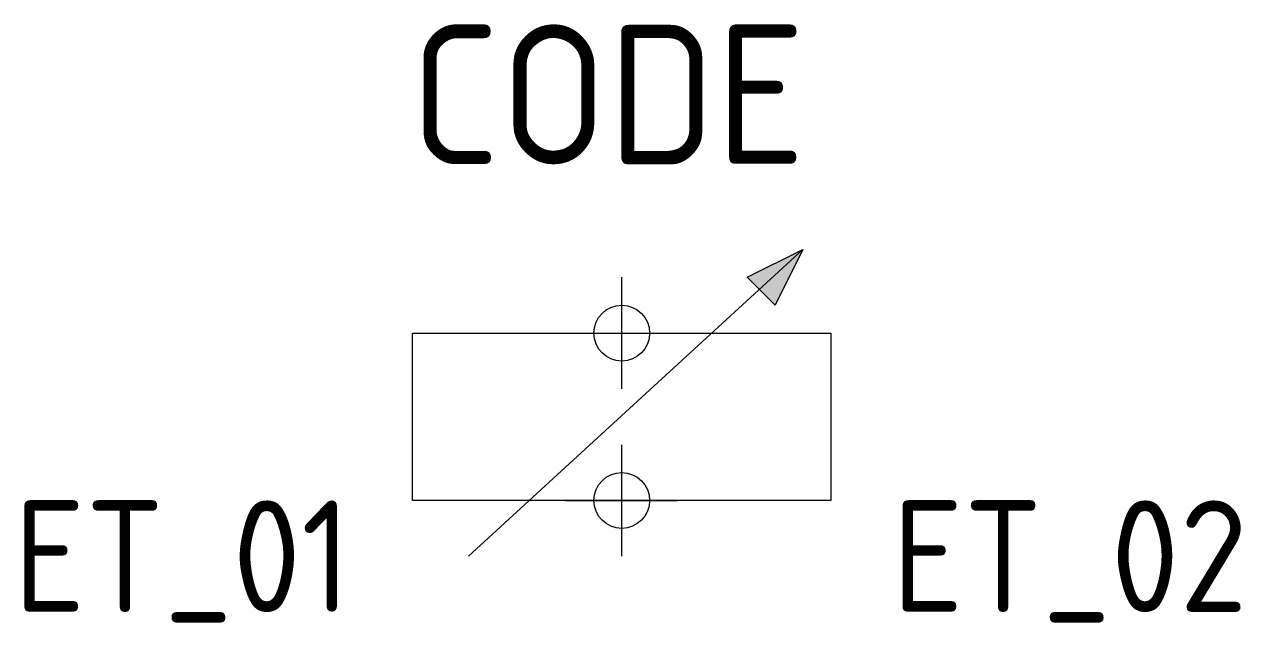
# Model space of a CAD drawing. Extents: x 4319.3 to 4341.1, y 2616.2 to 2627.
import ezdxf
from ezdxf.enums import TextEntityAlignment as Align

# ---------------------------------------------------------------- set-up
doc = ezdxf.new("R2010")
doc.units = 0
doc.header["$LTSCALE"] = 10
doc.header["$MEASUREMENT"] = 0
doc.header["$PDMODE"] = 34
doc.header["$PDSIZE"] = -5
doc.layers.get('0').update_dxf_attribs({"linetype": 'CONTINUOUS'})
for name, color, linetype in [('C', 7, 'CONTINUOUS'), ('TKST2', 1, 'CONTINUOUS'), ('TKST3', 3, 'CONTINUOUS')]:
    doc.layers.add(name, color=color, linetype=linetype)
doc.styles.get("Standard").update_dxf_attribs({"font": 'iso8.shx'})

msp = doc.modelspace()

# ---------------------------------------------------------------- linework, layer by layer
for points in [[(4327.254, 2617.415), (4333.254, 2622.915)], [(4332.254, 2622.415), (4333.254, 2622.915), (4332.754, 2621.915), (4332.254, 2622.415)], [(4326.254, 2618.415), (4326.254, 2621.415), (4333.754, 2621.415), (4333.754, 2618.415), (4326.254, 2618.415)]]:
    msp.add_lwpolyline(points)
msp.add_solid([(4333.254, 2622.915), (4332.254, 2622.415), (4332.754, 2621.915)])
at = {"layer": 'C', "color": 1}
msp.add_point((4330.004, 2621.415), dxfattribs=at)
at = {"layer": 'C', "color": 2}
msp.add_point((4330.004, 2618.415), dxfattribs=at)

# ---------------------------------------------------------------- texts
at = {"layer": 'TKST2'}
msp.add_attdef('ET_01', text='', height=2, dxfattribs=at).set_placement((4325.156, 2616.415), align=Align.RIGHT)
msp.add_attdef('ET_02', (4334.846, 2616.415), '', height=2, dxfattribs=at)
at = {"layer": 'TKST3'}
msp.add_attdef('CODE', (4326.209, 2624.442), '-R', height=2.5, dxfattribs=at)

doc.saveas('drawing.dxf')
